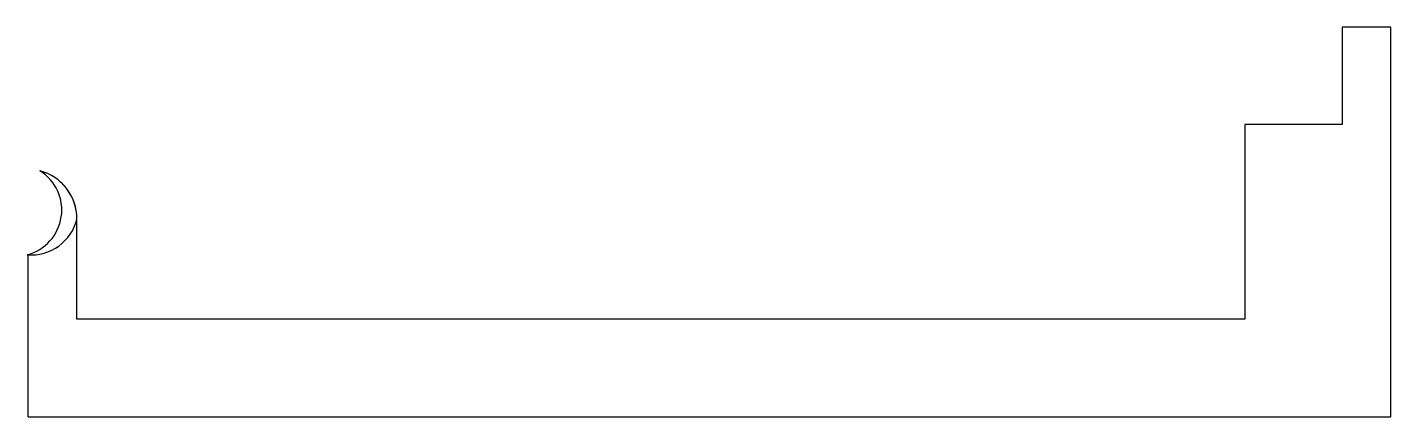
# Model space of a CAD drawing. Header units: inches. Extents: x 0 to 1.4, y 0 to 0.4.
import ezdxf

# ---------------------------------------------------------------- set-up
doc = ezdxf.new("R2010")
doc.units = ezdxf.units.IN
doc.header["$MEASUREMENT"] = 0

msp = doc.modelspace()

# ---------------------------------------------------------------- linework, layer by layer
for p, q in [((1.4008, 0.4032), (1.3508, 0.4032)), ((1.3508, 0.4032), (1.3508, 0.3032)), ((1.4008, 0.0032), (1.4008, 0.4032)), ((1.3508, 0.3032), (1.2508, 0.3032)), ((1.2508, 0.3032), (1.2508, 0.1032)), ((0.0508, 0.1032), (0.0508, 0.2064)), ((0.0008, 0.0032), (0.0008, 0.1698)), ((1.2508, 0.1032), (0.0508, 0.1032)), ((0.0008, 0.0032), (1.4008, 0.0032))]:
    msp.add_line(p, q)
for centre, radius, start, end in [((-0.0121, 0.2154), 0.0474, 284.5715, 58.3174), ((-0.0002, 0.2064), 0.051, 0, 75.262), ((-0.0002, 0.2064), 0.051, 0, 59.6776), ((0.0038, 0.2177), 0.0484, 265.2717, 346.5301)]:
    msp.add_arc(centre, radius, start, end)

doc.saveas('drawing.dxf')
